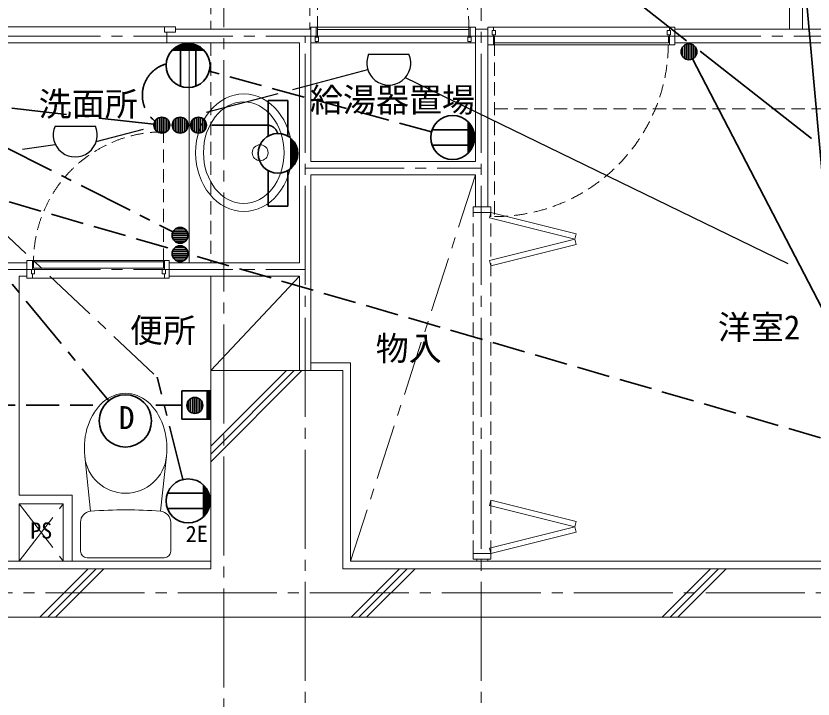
# Model space of a CAD drawing. Units: millimetres at full size, sheet at 1:50; details may follow other scales. Extents: x -9674 to 9699, y -6794 to 6791.
# Drawn here: x 740 to 4362, y -3488 to -384 of the extents above; entities that cross this region are included whole.
import ezdxf
from ezdxf.enums import TextEntityAlignment as Align

# ---------------------------------------------------------------- set-up
doc = ezdxf.new("R2010")
doc.units = ezdxf.units.MM
doc.header["$LTSCALE"] = 50
for name, pattern in [('CHAIN1', [8, 5, -1, 1, -1]), ('CHAIN2', [12, 9, -1, 1, -1]), ('DASHED1', [1.8, 1.2, -0.6]), ('DASHED3', [4, 3, -1])]:
    doc.linetypes.add(name, pattern=pattern)
for name, color, linetype, lineweight in [('1-0_芯', 134, 'CHAIN2', 9), ('1-1_躯体', 134, 'Continuous', 9), ('1-2_間仕切', 134, 'Continuous', 9), ('1-3_建具', 134, 'Continuous', 9), ('1-4_仕上げ', 134, 'Continuous', 9), ('1-5_設備', 134, 'Continuous', 9), ('1-7_その他', 134, 'DASHED1', 9), ('1-8_ハッチ', 134, 'Continuous', 9), ('1-C_梁', 134, 'DASHED1', 9), ('2-0_芯', 2, 'Continuous', 35), ('2-E', 2, 'Continuous', 35), ('3-3', 1, 'Continuous', 25), ('3-E', 3, 'Continuous', 35)]:
    doc.layers.add(name, color=color, linetype=linetype, lineweight=lineweight)
doc.layers.add('1-A_文字', color=134, linetype='Continuous')
doc.styles.add('ＭＳ ゴシック', font='')
doc.styles.get('ＭＳ ゴシック').set_extended_font_data('MS Gothic')

msp = doc.modelspace()

# ---------------------------------------------------------------- linework, layer by layer
at = {"layer": '1-0_芯'}
for p, q in [((1684.65, 5414.44), (1684.65, -4005.56)), ((2854.65, -4005.56), (2854.65, 1024.44)), ((-1125.35, -475.56), (8284.65, -475.56)), ((2053.65, -4005.56), (2053.65, -475.56)), ((2053.65, -1075.56), (2854.65, -1075.56)), ((-1125.35, -1535.56), (2053.65, -1535.56)), ((-8725.35, -3005.56), (8284.65, -3005.56))]:
    msp.add_line(p, q, dxfattribs=at)
at = {"layer": '1-1_躯体'}
for p, q in [((1624.65, -1995.56), (1624.65, -2895.56)), ((1624.65, -1995.56), (2224.65, -1995.56)), ((2224.65, -1995.56), (2224.65, -2895.56)), ((-1450.35, -2895.56), (1624.65, -2895.56)), ((2224.65, -2895.56), (5974.65, -2895.56))]:
    msp.add_line(p, q, dxfattribs=at)
msp.add_lwpolyline([(-1470.35, -3115.56), (6439.65, -3115.56), (6439.65, -3405.56), (7089.65, -3405.56)], dxfattribs=at)
at = {"layer": '1-2_間仕切'}
for p, q in [((1424.65, -505.56), (1424.65, -458.06)), ((2079.65, -444.56), (1464.65, -444.56)), ((2079.65, -1045.56), (2079.65, -444.56)), ((2884.65, -444.56), (2828.65, -444.56)), ((2828.65, -444.56), (2828.65, -1045.56)), ((2884.65, -444.56), (2884.65, -1251.56)), ((5354.65, -444.56), (3734.65, -444.56)), ((2027.65, -505.56), (1424.65, -505.56)), ((5354.65, -506.56), (3734.65, -506.56)), ((2079.65, -1045.56), (2828.65, -1045.56)), ((2079.65, -1105.56), (2828.65, -1105.56)), ((2079.65, -1995.56), (2079.65, -1105.56)), ((2828.65, -1105.56), (2828.65, -1251.56)), ((789.65, -1505.56), (586.65, -1505.56)), ((1414.65, -1495.56), (814.65, -1495.56)), ((789.65, -1565.56), (754.65, -1565.56)), ((754.65, -2560.56), (754.65, -1565.56)), ((1436.15, -1565.56), (2027.65, -1565.56)), ((2027.65, -1995.56), (2027.65, -1565.56)), ((754.65, -2560.56), (994.65, -2560.56)), ((994.65, -2860.56), (994.65, -2560.56)), ((754.65, -2600.56), (954.65, -2600.56)), ((754.65, -2860.56), (754.65, -2600.56)), ((954.65, -2860.56), (954.65, -2600.56)), ((2833.65, -2860.56), (2833.65, -2851.56)), ((2884.65, -2851.56), (2884.65, -2860.56))]:
    msp.add_line(p, q, dxfattribs=at)
msp.add_lwpolyline([(1436.15, -1505.56), (2027.65, -1505.56), (2027.65, -505.56)], dxfattribs=at)
at = {"layer": '1-3_建具', "linetype": 'DASHED1'}
for p, q in [((2109.65, -445.56), (2109.65, 243.44)), ((2914.65, -505.56), (2914.65, -1295.56)), ((1409.65, -1500.56), (1409.65, -910.56)), ((2817.15, -2826.56), (2817.15, -1276.56)), ((2897.15, -2826.56), (2897.15, -1276.56))]:
    msp.add_line(p, q, dxfattribs=at)
at = {"layer": '1-3_建具'}
for p, q in [((664.65, -433.06), (1414.65, -433.06)), ((2104.65, -435.56), (2079.65, -435.56)), ((2104.65, -480.56), (2104.65, -435.56)), ((2104.65, -435.56), (2803.65, -435.56)), ((2109.65, -445.56), (2109.65, -475.56)), ((2798.65, -445.56), (2109.65, -445.56)), ((2798.65, -445.56), (2798.65, -475.56)), ((2803.65, -480.56), (2803.65, -435.56)), ((2803.65, -435.56), (2828.65, -435.56)), ((2884.65, -515.56), (2884.65, -435.56)), ((2884.65, -435.56), (2909.65, -435.56)), ((2919.65, -450.56), (2904.65, -450.56)), ((2904.65, -450.56), (2904.65, -470.56)), ((2904.65, -470.56), (2919.65, -470.56)), ((2909.65, -450.56), (2909.65, -435.56)), ((3709.65, -435.56), (2909.65, -435.56)), ((2919.65, -470.56), (2919.65, -450.56)), ((3699.65, -470.56), (3699.65, -450.56)), ((3714.65, -450.56), (3699.65, -450.56)), ((3714.65, -470.56), (3699.65, -470.56)), ((3709.65, -435.56), (3734.65, -435.56)), ((3709.65, -450.56), (3709.65, -435.56)), ((3709.65, -470.56), (3709.65, -515.56)), ((3714.65, -470.56), (3714.65, -450.56)), ((1424.65, -505.56), (654.65, -505.56)), ((2099.65, -480.56), (2099.65, -500.56)), ((2099.65, -480.56), (2114.65, -480.56)), ((2099.65, -500.56), (2114.65, -500.56)), ((2104.65, -505.56), (2104.65, -500.56)), ((2803.65, -505.56), (2104.65, -505.56)), ((2109.65, -475.56), (2798.65, -475.56)), ((2114.65, -480.56), (2114.65, -500.56)), ((2793.65, -480.56), (2793.65, -500.56)), ((2808.65, -480.56), (2793.65, -480.56)), ((2808.65, -500.56), (2793.65, -500.56)), ((2803.65, -505.56), (2803.65, -500.56)), ((2808.65, -480.56), (2808.65, -500.56)), ((2914.65, -475.56), (2914.65, -505.56)), ((3704.65, -475.56), (2914.65, -475.56)), ((2914.65, -505.56), (3704.65, -505.56)), ((3704.65, -505.56), (3704.65, -475.56)), ((2884.65, -515.56), (2909.65, -515.56)), ((2817.15, -1251.56), (2817.15, -1276.56)), ((2897.15, -1251.56), (2817.15, -1251.56)), ((2897.15, -1251.56), (2897.15, -1276.56)), ((2897.15, -1276.56), (2817.15, -1276.56)), ((2891.09, -1300.82), (2897.15, -1276.56)), ((2891.09, -1300.82), (3279.15, -1397.83)), ((3285.21, -1373.58), (2897.15, -1276.56)), ((3279.15, -1397.83), (3285.21, -1373.58)), ((2891.09, -1494.84), (3279.15, -1397.83)), ((3279.15, -1397.83), (3285.21, -1422.08)), ((3285.21, -1422.08), (2897.15, -1519.1)), ((789.65, -1495.56), (789.65, -1575.56)), ((814.65, -1495.56), (789.65, -1495.56)), ((814.65, -1535.56), (814.65, -1495.56)), ((819.65, -1530.56), (819.65, -1500.56)), ((819.65, -1500.56), (1409.65, -1500.56)), ((1409.65, -1500.56), (1409.65, -1530.56)), ((1414.65, -1535.56), (1414.65, -1495.56)), ((1436.15, -1495.56), (1414.65, -1495.56)), ((1436.15, -1495.56), (1436.15, -1575.56)), ((2891.09, -1494.84), (2897.15, -1519.1)), ((809.65, -1535.56), (809.65, -1555.56)), ((824.65, -1535.56), (809.65, -1535.56)), ((809.65, -1555.56), (824.65, -1555.56)), ((814.65, -1575.56), (814.65, -1555.56)), ((1409.65, -1530.56), (819.65, -1530.56)), ((824.65, -1555.56), (824.65, -1535.56)), ((1404.65, -1535.56), (1404.65, -1555.56)), ((1404.65, -1555.56), (1419.65, -1555.56)), ((1414.65, -1575.56), (1414.65, -1555.56)), ((814.65, -1575.56), (789.65, -1575.56)), ((814.65, -1575.56), (1414.65, -1575.56)), ((1436.15, -1575.56), (1414.65, -1575.56)), ((2891.09, -2608.28), (2897.15, -2584.03)), ((2891.09, -2608.28), (3279.15, -2705.29)), ((3285.21, -2681.04), (2897.15, -2584.03)), ((2891.09, -2802.31), (3279.15, -2705.29)), ((3279.15, -2705.29), (3285.21, -2681.04)), ((3279.15, -2705.29), (3285.21, -2729.55)), ((3285.21, -2729.55), (2897.15, -2826.56)), ((2891.09, -2802.31), (2897.15, -2826.56)), ((2897.15, -2851.56), (2817.15, -2851.56)), ((2897.15, -2826.56), (2897.15, -2851.56))]:
    msp.add_line(p, q, dxfattribs=at)
for points in [[(1464.65, -458.06), (1414.65, -458.06), (1414.65, -433.06)], [(1464.65, -458.06), (1464.65, -433.06), (1414.65, -433.06)], [(2104.65, -505.56), (2079.65, -505.56), (2079.65, -435.56)], [(2803.65, -505.56), (2828.65, -505.56), (2828.65, -435.56)], [(2909.65, -470.56), (2909.65, -515.56), (3709.65, -515.56)], [(3709.65, -515.56), (3734.65, -515.56), (3734.65, -435.56)], [(1419.65, -1555.56), (1419.65, -1535.56), (1404.65, -1535.56)], [(2897.15, -2826.56), (2817.15, -2826.56), (2817.15, -2851.56)]]:
    msp.add_lwpolyline(points, dxfattribs=at)
at = {"layer": '1-3_建具', "linetype": 'DASHED1'}
for centre, radius, start, end in [((2109.65, -445.56), 689, 0, 90), ((2914.65, -505.56), 790, 270, 0), ((1409.65, -1500.56), 590, 90, 180)]:
    msp.add_arc(centre, radius, start, end, dxfattribs=at)
at = {"layer": '1-4_仕上げ'}
for p, q in [((1624.65, -1995.56), (1624.65, -1565.56)), ((2027.65, -1565.56), (1624.65, -1995.56))]:
    msp.add_line(p, q, dxfattribs=at)
at = {"layer": '1-5_設備'}
for p, q in [((4254.65, 914.44), (4254.65, -444.56)), ((4314.65, 914.44), (4314.65, -444.56)), ((1527.65, -505.56), (1527.65, -1505.56)), ((1079, -2634.48), (1052.34, -2383.41)), ((1396.99, -2634.48), (1423.64, -2383.41)), ((1032.99, -2815.56), (1032.99, -2684.32)), ((1442.99, -2815.56), (1442.99, -2684.32)), ((1062.99, -2845.56), (1412.99, -2845.56))]:
    msp.add_line(p, q, dxfattribs=at)
msp.add_circle((1849.41, -1005.56), 36, dxfattribs=at)
for centre, radius, start, end in [((1237.99, -2366.29), 186.44, 185.26901, 354.731), ((1082.99, -2684.32), 50, 94.58409, 180), ((1237.99, -4617.5), 1989.39, 85.41592, 94.58409), ((1392.99, -2684.32), 50, 0, 85.41592), ((1062.99, -2815.56), 30, 180, 270), ((1412.99, -2815.56), 30, 270, 0)]:
    msp.add_arc(centre, radius, start, end, dxfattribs=at)
for major_axis, ratio in [((0, -267), 0.8202), ((0, -231), 0.7922)]:
    msp.add_ellipse((1775.01, -1005.56), major_axis=major_axis, ratio=ratio, dxfattribs=at)
msp.add_ellipse((1237.99, -2348.37), major_axis=(0, 250), ratio=0.75, start_param=4.5717765, end_param=7.9945944, dxfattribs=at)
at = {"layer": '1-7_その他', "linetype": 'CHAIN1'}
for p, q in [((2828.65, -1105.56), (2259.65, -2860.56)), ((754.65, -2860.56), (954.65, -2600.56)), ((754.65, -2600.56), (954.65, -2860.56))]:
    msp.add_line(p, q, dxfattribs=at)
at = {"layer": '1-8_ハッチ'}
for p, q in [((2079.65, -1960.56), (2259.65, -1960.56)), ((1624.65, -2410.14), (2039.23, -1995.56)), ((1624.65, -2374.78), (2003.87, -1995.56)), ((1624.65, -2339.43), (1968.52, -1995.56)), ((-1440.35, -2860.56), (1624.65, -2860.56)), ((848.52, -3115.56), (1068.52, -2895.56)), ((883.87, -3115.56), (1103.87, -2895.56)), ((919.23, -3115.56), (1139.23, -2895.56)), ((2262.73, -3115.56), (2482.73, -2895.56)), ((2298.09, -3115.56), (2518.09, -2895.56)), ((2333.44, -3115.56), (2553.44, -2895.56)), ((3676.95, -3115.56), (3896.95, -2895.56)), ((3712.3, -3115.56), (3932.3, -2895.56)), ((3747.66, -3115.56), (3967.66, -2895.56))]:
    msp.add_line(p, q, dxfattribs=at)
msp.add_lwpolyline([(2259.65, -1960.56), (2259.65, -2860.56), (5939.65, -2860.56)], dxfattribs=at)
at = {"layer": '1-C_梁'}
for p, q in [((1624.65, 404.44), (1624.65, -444.56)), ((2074.65, 396.94), (2074.65, -444.56)), ((1624.65, -505.56), (1624.65, -1505.56)), ((6124.65, -806.56), (2884.65, -806.56))]:
    msp.add_line(p, q, dxfattribs=at)
at = {"layer": '2-0_芯'}
for p, q in [((3787.74, -496.6), (2465.68, 538.95)), ((4291.96, 137.44), (4460.54, -1740.16)), ((1593.24, -538.86), (1450.41, -538.86)), ((1590.17, -535.85), (1453.48, -535.85)), ((1583.14, -529.85), (1460.52, -529.85)), ((1574.51, -523.85), (1469.15, -523.85)), ((1563.29, -517.85), (1480.36, -517.85)), ((1486.83, -515.17), (1486.83, -702.57)), ((1546.15, -511.85), (1497.51, -511.85)), ((1556.83, -515.17), (1556.83, -702.57)), ((3769.64, -525.13), (3769.64, -568.34)), ((3779.24, -516.28), (3779.24, -577.19)), ((3788.84, -512.03), (3788.84, -581.44)), ((3798.45, -510.73), (3798.45, -582.74)), ((3808.05, -512.03), (3808.05, -581.44)), ((3817.65, -516.28), (3817.65, -577.19)), ((3827.25, -525.13), (3827.25, -568.34)), ((3815.03, -578.69), (4423.42, -1751)), ((4354.49, -940.53), (3848.9, -544.51)), ((1885.43, -768.36), (1975.45, -768.36)), ((1885.43, -930.45), (1885.43, -768.36)), ((1975.45, -768.36), (1975.45, -930.45)), ((1373.78, -858.43), (1373.78, -901.64)), ((1383.38, -849.58), (1383.38, -910.5)), ((1392.98, -845.33), (1392.98, -914.74)), ((1402.58, -844.03), (1402.58, -916.04)), ((1412.18, -845.33), (1412.18, -914.74)), ((1421.79, -849.58), (1421.79, -910.5)), ((1431.39, -858.43), (1431.39, -901.64)), ((1457.13, -858.43), (1457.13, -901.64)), ((1466.73, -849.58), (1466.73, -910.5)), ((1476.33, -845.33), (1476.33, -914.74)), ((1485.93, -844.03), (1485.93, -916.04)), ((1495.53, -845.33), (1495.53, -914.74)), ((1505.14, -849.58), (1505.14, -910.5)), ((1514.74, -858.43), (1514.74, -901.64)), ((1540.47, -858.43), (1540.47, -901.64)), ((1550.08, -849.58), (1550.08, -910.5)), ((1559.68, -845.33), (1559.68, -914.74)), ((1569.28, -844.03), (1569.28, -916.04)), ((1578.88, -845.33), (1578.88, -914.74)), ((1588.48, -849.58), (1588.48, -910.5)), ((1598.09, -858.43), (1598.09, -901.64)), ((2794.56, -864.66), (2794.56, -1007.49)), ((2797.56, -867.73), (2797.56, -1004.42)), ((2630.85, -901.08), (2818.24, -901.08)), ((2803.56, -874.77), (2803.56, -997.39)), ((2809.56, -883.4), (2809.56, -988.75)), ((2815.56, -894.61), (2815.56, -977.54)), ((1989.23, -940.24), (1989.23, -1076.58)), ((2821.56, -911.76), (2821.56, -960.4)), ((1992.23, -942.95), (1992.23, -1073.87)), ((1998.23, -949.18), (1998.23, -1067.63)), ((2004.23, -956.85), (2004.23, -1059.96)), ((2010.23, -966.73), (2010.23, -1049.87)), ((2630.85, -971.08), (2818.24, -971.08)), ((2016.23, -981.15), (2016.23, -1035.67)), ((1885.43, -1248.45), (1885.43, -1086.36)), ((1975.45, -1086.36), (1975.45, -1248.45)), ((1975.45, -1248.45), (1885.43, -1248.45)), ((1450.86, -1371.15), (1520.27, -1371.15)), ((1455.11, -1361.54), (1516.03, -1361.54)), ((1463.96, -1351.94), (1507.17, -1351.94)), ((1449.56, -1380.75), (1521.57, -1380.75)), ((1450.86, -1390.35), (1520.27, -1390.35)), ((1455.11, -1399.95), (1516.03, -1399.95)), ((1463.96, -1409.55), (1507.17, -1409.55)), ((1455.11, -1444.89), (1516.03, -1444.89)), ((1463.96, -1435.29), (1507.17, -1435.29)), ((1449.56, -1464.1), (1521.57, -1464.1)), ((1450.86, -1454.5), (1520.27, -1454.5)), ((1450.86, -1473.7), (1520.27, -1473.7)), ((1455.11, -1483.3), (1516.03, -1483.3)), ((1463.96, -1492.9), (1507.17, -1492.9)), ((1592.41, -2516), (1592.41, -2658.83)), ((1595.41, -2519.07), (1595.41, -2655.76)), ((1601.41, -2526.11), (1601.41, -2648.73)), ((1607.41, -2534.74), (1607.41, -2640.1)), ((1428.7, -2552.42), (1616.09, -2552.42)), ((1613.41, -2545.95), (1613.41, -2628.88)), ((1619.41, -2563.1), (1619.41, -2611.74)), ((1428.7, -2622.42), (1616.09, -2622.42))]:
    msp.add_line(p, q, dxfattribs=at)
at = {"layer": '2-0_芯', "linetype": 'CHAIN1'}
for p, q in [((1366.8, -876.03), (331.17, -760.14)), ((321.09, -794.02), (1453.41, -1364.55)), ((1880.44, -880.04), (1605.29, -880.04)), ((310.55, -1017.58), (1381.57, -2025.21)), ((275.17, -1063.48), (1161.19, -2132.41)), ((1498.09, -2490.39), (1381.57, -2025.21))]:
    msp.add_line(p, q, dxfattribs=at)
at = {"layer": '2-0_芯'}
for centre, radius in [((1521.83, -608.87), 100.02), ((3798.45, -546.73), 36.01), ((1402.58, -880.04), 36.01), ((1485.93, -880.04), 36.01), ((1569.28, -880.04), 36.01), ((2724.55, -936.08), 100.02), ((1930.44, -1008.41), 90.02), ((1485.57, -1380.75), 36.01), ((1485.57, -1464.1), 36.01), ((1522.4, -2587.42), 100.02)]:
    msp.add_circle(centre, radius, dxfattribs=at)
at = {"layer": '2-0_芯', "linetype": 'CHAIN1'}
for centre, radius, start, end in [((1462.21, -744.45), 148.11, 105.72973, 232.29939), ((1880.44, -930.04), 50, 13.46068, 90)]:
    msp.add_arc(centre, radius, start, end, dxfattribs=at)
at = {"layer": '2-E', "linetype": 'DASHED3'}
msp.add_line((2628.04, -909.82), (1618.34, -635.13), dxfattribs=at)
at = {"layer": '2-E'}
msp.add_circle((1236.99, -2223.85), 118.77, dxfattribs=at)
at = {"layer": '3-3'}
for p, q in [((2342.55, -557.98), (2525.92, -557.98)), ((1998.21, -718.11), (2338.81, -627.99)), ((2509.08, -664.34), (4248.36, -1508.97)), ((1606.27, -821.81), (1931.91, -735.65)), ((917.23, -884.6), (1100.6, -884.6)), ((1104.33, -954.61), (1318.89, -897.84)), ((770.08, -988.64), (918.54, -967.49))]:
    msp.add_line(p, q, dxfattribs=at)
for centre in [(2434.23, -597.98), (1008.91, -924.59)]:
    msp.add_arc(centre, 100.03, 156.4305, 23.56947, dxfattribs=at)
at = {"layer": '3-E', "linetype": 'DASHED3'}
for p, q in [((1429.43, -1438), (512.9, -1171.44)), ((5739.95, -2691.65), (1534.57, -1468.58)), ((-13.82, -2151.77), (1088.52, -2151.77)), ((1375, -2151.77), (1493.1, -2151.77))]:
    msp.add_line(p, q, dxfattribs=at)
at = {"layer": '3-E'}
for p, q in [((1493.1, -2086.77), (1493.1, -2216.77)), ((1623.1, -2086.77), (1493.1, -2086.77)), ((1608.1, -2216.77), (1608.1, -2086.77)), ((1613.1, -2216.77), (1613.1, -2086.77)), ((1618.1, -2216.77), (1618.1, -2086.77)), ((1623.1, -2216.77), (1623.1, -2086.77)), ((1523.91, -2132.01), (1523.91, -2175.22)), ((1533.51, -2123.15), (1533.51, -2184.07)), ((1543.11, -2118.91), (1543.11, -2188.31)), ((1552.71, -2117.6), (1552.71, -2189.62)), ((1562.32, -2118.91), (1562.32, -2188.31)), ((1571.92, -2123.15), (1571.92, -2184.07)), ((1581.52, -2132.01), (1581.52, -2175.22)), ((1493.1, -2216.77), (1623.1, -2216.77))]:
    msp.add_line(p, q, dxfattribs=at)
msp.add_circle((1552.71, -2153.61), 36.01, dxfattribs=at)

# ---------------------------------------------------------------- texts
at = {"layer": '1-A_文字', "style": 'ＭＳ ゴシック'}
for s, height, p in [('洗面所', 110, (843, -872.13)), ('給湯器置場', 110, (2075.59, -853.44)), ('洋室2', 110, (3929.8, -1886.58)), ('便所', 110, (1257.53, -1900.69)), ('物入', 110, (2374.74, -1982.64)), ('PS', 73.31, (804.65, -2780.56))]:
    msp.add_text(s, height=height, dxfattribs=at).set_placement(p, align=Align.BOTTOM_LEFT)
at = {"layer": '2-0_芯', "color": 7, "style": 'ＭＳ ゴシック'}
msp.add_text('2E', height=73.31, dxfattribs=at).set_placement((1511.49, -2795.57), align=Align.BOTTOM_LEFT)
at = {"layer": '2-E', "color": 7, "style": 'ＭＳ ゴシック'}
msp.add_text('D', height=104.5, dxfattribs=at).set_placement((1207.47, -2292.76), align=Align.BOTTOM_LEFT)

doc.saveas('drawing.dxf')
